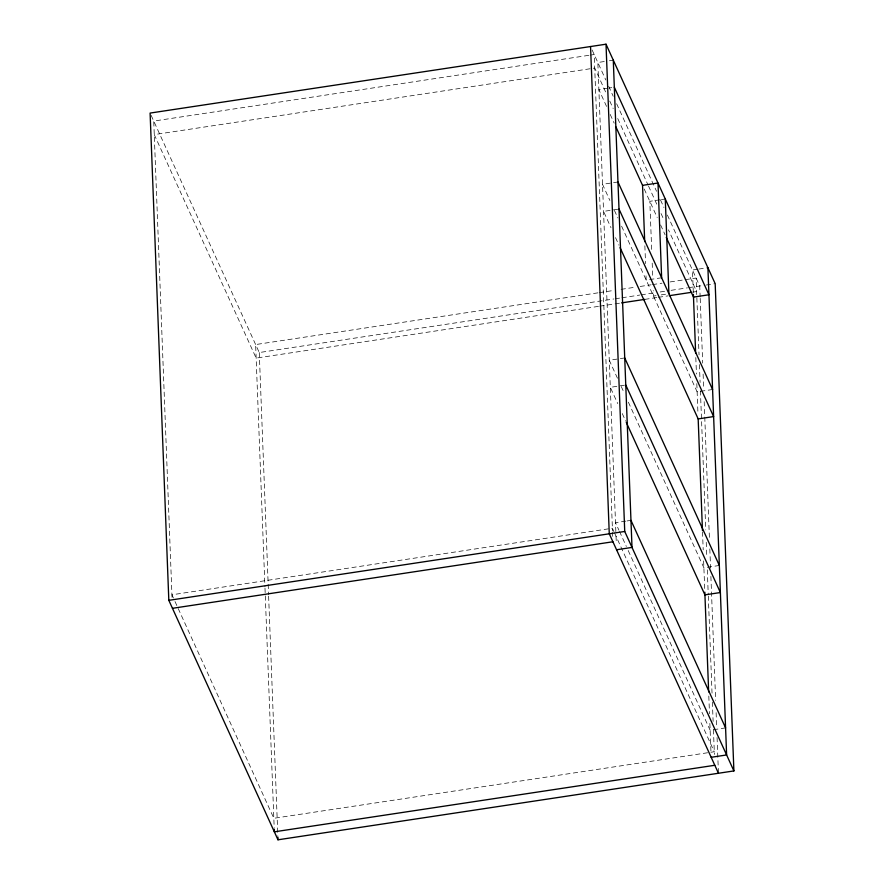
<?xml version="1.0" encoding="UTF-8"?>
<svg xmlns="http://www.w3.org/2000/svg" width="884" height="884" viewBox="0 0 884 884"><rect width="100%" height="100%" fill="white"/><g stroke="black" fill="none" stroke-linecap="round" stroke-linejoin="round"><path stroke-width="0.66" stroke-dasharray="4.42 3.31" d="M588.744 55.338L153.739 121.064L172.037 597.496M590.103 55.139L594.192 54.521L612.501 530.941M604.269 61.526L597.838 62.499L615.927 533.516M609.43 60.753L613.286 60.167M607.894 88.212L598.877 89.571L606.811 106.986M609.175 88.013L611.75 87.626M617.971 181.982L602.512 184.314L609.883 200.48M660.127 199.762L649.817 201.32L651.718 250.747M661.409 199.563L665.276 198.988M617.717 209.243L603.551 211.387L610.966 227.641M697.598 269.255L692.448 270.029L693.388 294.394M698.89 269.056L707.907 267.697M661.641 277.764L646.182 280.095L645.917 273.233M597.904 292.847L255.631 344.561L264.935 586.81M599.275 292.648L612.91 290.582M621.087 289.344L634.723 287.289M640.182 286.46L651.088 284.814M652.447 284.604L661.994 283.167M670.183 281.93L683.818 279.874M685.177 279.664L696.095 278.018L699.045 354.926M151.142 115.362L259.266 352.539L613.816 298.98M615.187 298.77L620.634 297.952M622.005 297.742L639.729 295.068M641.088 294.858L654.724 292.792M660.182 291.974L665.641 291.145M671.089 290.328L687.454 287.853M688.824 287.643L704.88 285.223M706.172 285.024L715.178 283.665M656.038 295.676L653.464 296.063L653.254 290.571M661.188 294.891L668.912 293.731M598.424 306.383L256.15 358.097L154.258 134.6L594.711 68.057L606.899 94.787M599.794 306.173L621.607 302.881M644.79 299.378L657.066 297.521M658.425 297.322L667.972 295.875M692.515 292.173L696.614 291.554L668.459 229.807M624.734 357.932L609.275 360.263L617.828 379.026M624.48 385.192L610.314 387.336L617.728 403.59M712.581 389.512L697.133 391.844L621.231 225.365M625.817 521.129L615.518 522.687L618.933 530.19M627.11 520.93L630.966 520.356M719.344 565.473L703.885 567.804L627.507 400.275M725.587 727.886L710.128 730.217L626.911 547.693M592.114 49.957L605.816 80.002M608.667 86.256L613.22 96.257M616.645 103.76L656.547 191.275M660.536 200.027L663.95 207.519M667.376 215.022L699.73 285.996L700.15 297.013M609.75 101.041L613.176 108.544M617.739 118.544L647.939 184.8M648.513 186.049L657.63 206.06M661.055 213.552L663.906 219.807M610.214 114.445L614.192 123.152M644.226 189.043L657.199 217.486M660.602 224.956L665.133 234.901M614.424 210.436L617.828 217.906M615.518 237.641L618.944 245.144M621.242 386.518L624.093 392.772M622.281 413.59L625.706 421.093M619.507 531.439L626.347 546.445M613.949 531.66L612.391 528.234L171.938 594.788L174.225 599.805M614.468 532.798L714.283 751.743L273.83 818.286L174.8 601.065M700.205 298.383L702.692 363.081M703.111 374.087L703.697 389.225M704.172 401.623L709.509 540.643M709.83 548.898L710.57 568.169M710.891 576.423L715.642 700.305M716.117 712.692L716.703 727.83M717.068 737.466L718.394 771.876M699.41 364.573L700.106 382.485M700.415 390.75L705.764 529.914M706.239 542.312L706.824 557.472M707.299 569.871L708.25 594.667M708.305 596.048L712.062 693.874M712.382 702.139L713.123 721.421M713.443 729.698L714.394 754.45M695.807 357.523L696.448 373.998M696.813 383.612L697.962 413.502M702.515 531.958L703.2 549.881M703.62 560.909L704.725 589.462M708.813 696.039L709.498 713.819M709.863 723.388L710.957 751.875M652.193 263.112L652.779 278.217M644.867 245.774L645.552 263.62M616.038 536.223L616.292 542.986M612.546 532.301L612.711 536.356M259.266 352.539L268.581 594.799M268.625 596.17L277.83 835.667M264.99 588.191L274.195 827.755"/><path stroke-width="1.33" d="M606.015 44.2L150.103 113.075L168.822 600.335L277.985 839.8L733.897 770.925L715.178 283.665L606.015 44.2L624.734 531.461L733.897 770.925M615.894 126.887L642.546 185.353L657.994 183.021L661.641 277.764M621.607 302.881L644.79 299.378M669.332 295.676L691.155 292.372M620.082 247.642L698.172 418.917L713.62 416.585L619.01 209.044M168.822 600.335L624.734 531.461M172.457 608.314L612.91 541.77M616.557 549.76L632.005 547.417L613.286 60.167M711.167 757.29L726.626 754.958L707.907 267.697M714.802 765.279L274.349 831.822L274.25 829.115M614.325 87.229L708.946 294.77L693.487 297.101L666.271 237.398M617.971 181.982L712.581 389.512M624.734 357.932L719.344 565.473M625.773 385.004L720.383 592.534L704.935 594.877L626.27 422.342M630.966 520.356L725.587 727.886M718.449 773.257L609.275 533.792L590.556 46.532M693.388 294.394L695.653 353.401M698.172 418.917L702.46 530.577M704.824 592.169L708.659 691.94M665.276 198.988L668.912 293.731M642.546 185.353L644.701 241.652M277.885 837.049L277.985 839.8"/></g></svg>
